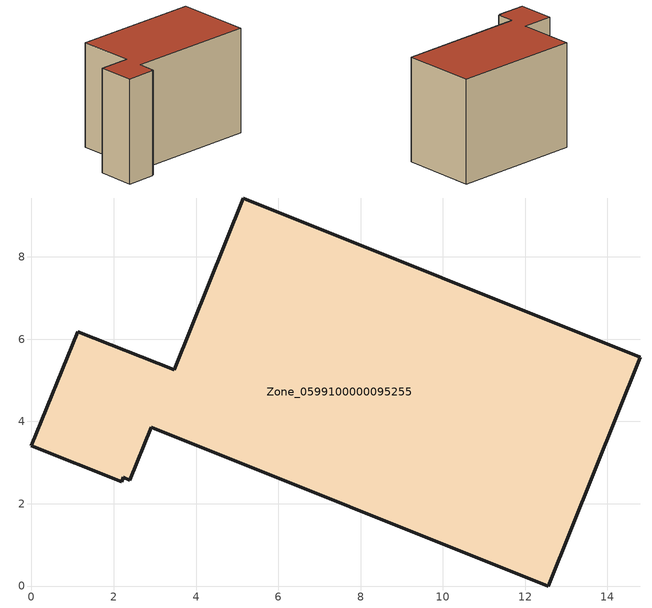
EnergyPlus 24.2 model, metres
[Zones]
Zone_0599100000095255
 floor ground (C_G): 2.23,2.64 2.19,2.53 0,3.4 1.12,6.18 3.47,5.25 5.15,9.43 14.79,5.56 12.56,0 2.91,3.86 2.39,2.57 z0
 wall outside (C_F): 3.47,5.25 1.12,6.18 0,3.4 2.19,2.53 2.23,2.64 2.39,2.57 2.91,3.86 12.56,0 14.79,5.56 5.15,9.43 3.47,5.25 z0:8.52
 roof outside (C_R): 2.19,2.53 2.23,2.64 2.39,2.57 2.91,3.86 12.56,0 14.79,5.56 5.15,9.43 3.47,5.25 1.12,6.18 0,3.4 z8.52
[BUILDING]
Pand.0599100000095255: North Axis=0; Terrain=City; Loads Convergence Tolerance Value=0.04; Temperature Convergence Tolerance Value=0.4; Solar Distribution=FullExterior; Maximum Number of Warmup Days=25; Minimum Number of Warmup Days=1
[Site:Location]
Rotterdam.The.Hague.AP_ZH_NLD Design_Conditions: Latitude=51.96; Longitude=4.45; Time Zone=1; Elevation=-4.5
[SITE:GROUNDTEMPERATURE:BUILDINGSURFACE]
18, 18, 18, 18, 18, 18, 18, 18, 18, 18, 18, 18
[MATERIAL] Thermal Absorptance=0.9; Solar Absorptance=0.7; Visible Absorptance=0.7
Name | Roughness | Thickness | Conductivity | Density | Specific Heat
G.TI.1975-1991 | MediumSmooth | 0.15 | 0.288461 | 540 | 1210
F.TI.1975-1991 | Rough | 0.3 | 0.230769 | 1920 | 840
R.TI.1975-1991 | MediumRough | 0.2 | 0.153846 | 1500 | 1000
[CONSTRUCTION]
C_G: G.TI.1975-1991
C_F: F.TI.1975-1991
C_R: R.TI.1975-1991
[ZONE]
Zone_0599100000095255: Type=1; Multiplier=1; Ceiling Height=Autocalculate; Volume=Autocalculate; Floor Area=autocalculate; Part of Total Floor Area=Yes
[ZONEINFILTRATION:DESIGNFLOWRATE]
Infil_Zone_0599100000095255: Zone or ZoneList or Space or SpaceList=Zone_0599100000095255; Schedule=AlwaysOn; Design Flow Rate Calculation Method=Flow/Area; Flow Rate per Floor Area=0.003; Constant Term Coefficient=1; Temperature Term Coefficient=0; Velocity Term Coefficient=0; Velocity Squared Term Coefficient=0
[HVACTEMPLATE:ZONE:IDEALLOADSAIRSYSTEM]
Zone_0599100000095255: Maximum Heating Supply Air Temperature=50; Minimum Cooling Supply Air Temperature=13; Maximum Heating Supply Air Humidity Ratio=0.0156; Minimum Cooling Supply Air Humidity Ratio=0.0077; Heating Limit=NoLimit; Cooling Limit=NoLimit; Dehumidification Control Type=ConstantSensibleHeatRatio; Cooling Sensible Heat Ratio=0.7; Dehumidification Setpoint=60; Humidification Control Type=None; Humidification Setpoint=30; Outdoor Air Method=None; Outdoor Air Flow Rate per Person=0.00944; Outdoor Air Flow Rate per Zone Floor Area=0; Outdoor Air Flow Rate per Zone=0; Demand Controlled Ventilation Type=None; Outdoor Air Economizer Type=NoEconomizer; Heat Recovery Type=None; Sensible Heat Recovery Effectiveness=0.7; Latent Heat Recovery Effectiveness=0.65
[ZONECONTROL:THERMOSTAT]
ThermostatControl_Zone_0599100000095255: Zone or ZoneList=Zone_0599100000095255; Control Type Schedule=DualSetpointControlType; Control 1=Thermostat_Zone_0599100000095255; Temperature Difference Between Cutout And Setpoint=0
[THERMOSTATSETPOINT:DUALSETPOINT]
Thermostat_Zone_0599100000095255: Heating Setpoint Temperature Schedule=HeatingSetpoint_Zone_0599100000095255; Cooling Setpoint Temperature Schedule=CoolingSetpoint_Zone_0599100000095255
[SCHEDULE:COMPACT]
HeatingSetpoint_Zone_0599100000095255: Through: 12/31, For: AllDays, Until: 24:00, 21
CoolingSetpoint_Zone_0599100000095255: Through: 12/31, For: AllDays, Until: 24:00, 24
DualSetpointControlType: Through: 12/31, For: AllDays, Until: 24:00, 4
AlwaysOn: Through: 12/31, For: AllDays, Until: 24:00, 1
